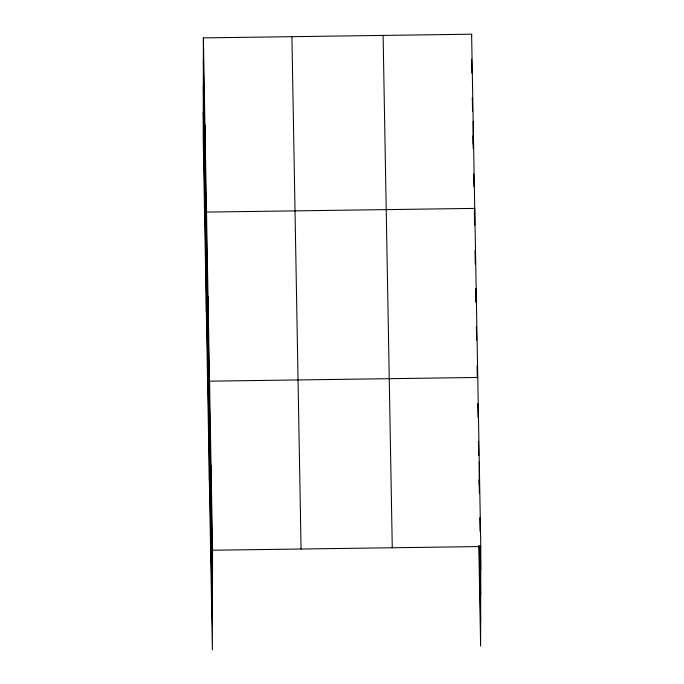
<?xml version="1.0" encoding="UTF-8"?>
<svg xmlns="http://www.w3.org/2000/svg" width="684" height="684" viewBox="0 0 684 684"><rect width="100%" height="100%" fill="white"/><g stroke="black" fill="none" stroke-linecap="round" stroke-linejoin="round"><path stroke-width="1.03" d="M203.387 37.894L203.216 137.458L212.382 649.8L212.553 550.235L203.387 37.894L471.618 34.2L480.784 546.542L480.613 646.106L478.817 545.721M204.909 147.941L204.952 124.992M206.329 311.656L206.508 212.091L474.739 208.398L474.705 225.087M207.979 319.573L208.022 296.625M209.355 480.724L209.526 381.168L477.757 377.465M210.997 488.65L211.04 465.701M471.618 36.286L471.618 34.2M473.14 144.247L473.183 121.299M476.235 302.319L476.252 292.932M479.227 484.947L479.27 462.008M212.553 550.235L480.784 546.542M471.618 59.269L471.866 73.077M472.302 97.513L472.55 111.321M472.986 135.748L473.217 148.496M473.67 173.984L473.901 186.732M474.354 212.22L474.585 224.968M475.038 250.361L475.286 264.101M475.713 288.4L475.961 302.14M476.397 326.448L476.645 340.179M477.099 365.547L477.321 378.226M477.774 403.586L478.022 417.317M478.458 441.625L478.706 455.364M479.133 479.664L479.381 493.403M479.817 517.711L480.065 531.442M480.33 546.242L480.741 569.49M479.826 546.165L480.698 594.772M479.313 545.798L480.655 620.824M383.108 35.423L392.265 547.756M291.906 36.679L301.071 549.013M203.353 60.842L212.51 573.183M203.31 86.124L212.468 598.466M203.259 112.176L212.425 624.518"/></g></svg>
